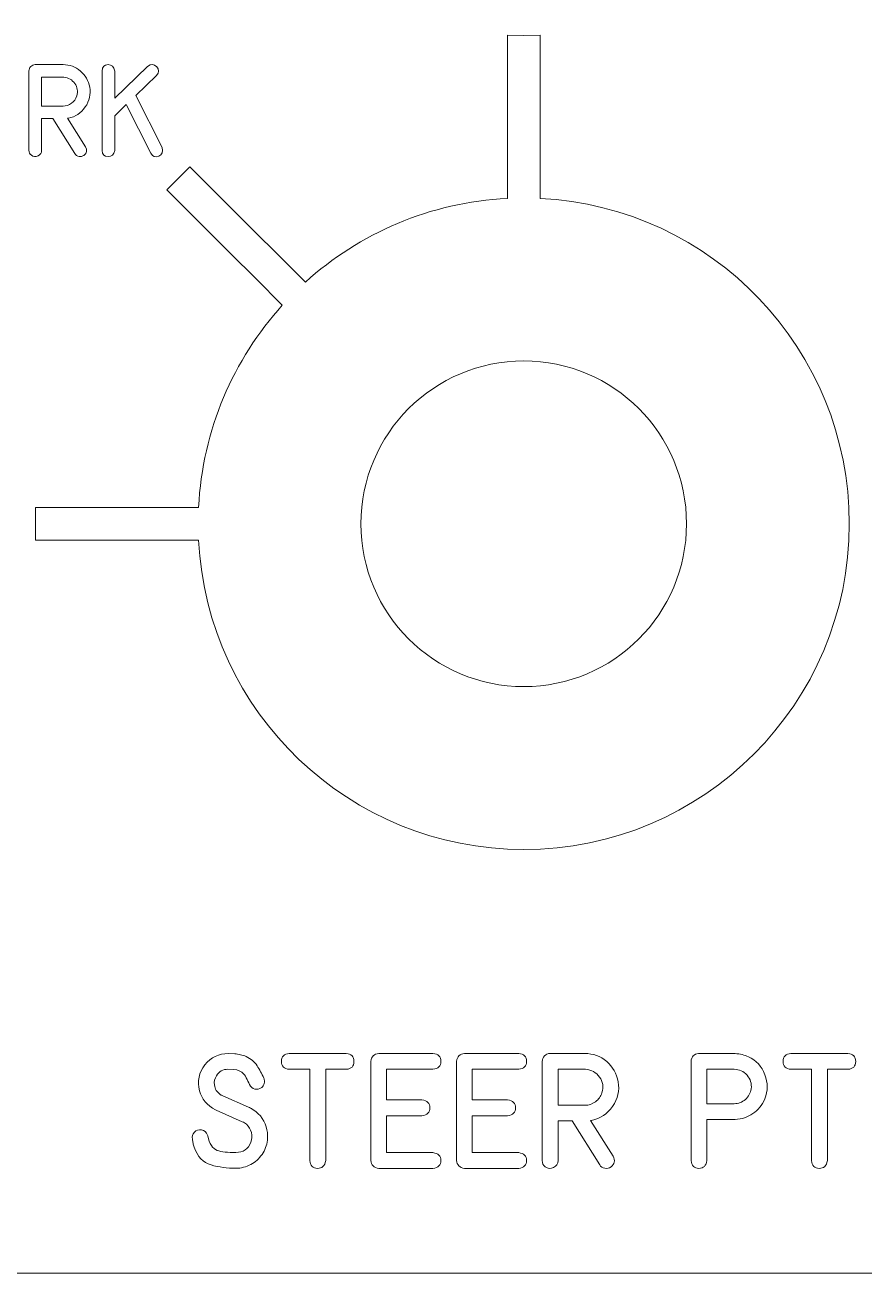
# Model space of a CAD drawing. Header units: millimetres. Extents: x -77 to 69, y -94 to 121.
# Drawn here: x -52.9 to -27.13, y 56.24 to 94.55 of the extents above; entities that cross this region are included whole.
import ezdxf

# ---------------------------------------------------------------- set-up
doc = ezdxf.new("R2010")
doc.units = ezdxf.units.MM
doc.header["$MEASUREMENT"] = 0
doc.layers.add('Cut', color=7, linetype='Continuous')
doc.layers.add('LED', color=7, linetype='Continuous')
doc.layers.add('Engrave', color=7, linetype='Continuous', plot=False)

msp = doc.modelspace()

# ---------------------------------------------------------------- linework, layer by layer
at = {"layer": 'Cut', "lineweight": 9}
msp.add_open_spline([(58.6855, 119.8133), (58.6853, 120.2114), (58.5269, 120.5931), (58.2452, 120.8744), (58.2452, 120.8744), (57.9636, 121.1557), (57.5836, 121.3136), (57.1855, 121.3133), (57.1855, 121.3133), (57.1855, 121.3133), (-64.3395, 121.3133), (-64.3395, 121.3133), (-64.3395, 121.3133), (-64.7375, 121.3131), (-65.1192, 121.1547), (-65.4005, 120.873), (-65.4005, 120.873), (-65.6818, 120.5914), (-65.8397, 120.2114), (-65.8395, 119.8133), (-65.8395, 119.8133), (-65.8395, 119.8133), (-65.8395, 107.8258), (-65.8395, 107.8258), (-65.8395, 107.8258), (-65.8385, 106.2355), (-66.4692, 104.71), (-67.593, 103.5848), (-67.593, 103.5848), (-68.7168, 102.4595), (-70.2492, 101.8268), (-71.8395, 101.8258), (-71.8395, 101.8258), (-71.8395, 101.8258), (-74.302, 101.8258), (-74.302, 101.8258), (-74.302, 101.8258), (-74.7, 101.8256), (-75.0817, 101.6672), (-75.363, 101.3855), (-75.363, 101.3855), (-75.6443, 101.1039), (-75.8022, 100.7239), (-75.802, 100.3258), (-75.802, 100.3258), (-75.802, 100.3258), (-75.802, 77.2258), (-75.802, 77.2258), (-75.802, 77.2258), (-75.8017, 76.8277), (-75.6433, 76.4461), (-75.3617, 76.1648), (-75.3617, 76.1648), (-75.08, 75.8835), (-74.7, 75.7256), (-74.302, 75.7258), (-74.302, 75.7258), (-74.302, 75.7258), (-71.8395, 75.7258), (-71.8395, 75.7258), (-71.8395, 75.7258), (-70.2492, 75.7268), (-68.7236, 75.0961), (-67.5984, 73.9723), (-67.5984, 73.9723), (-66.4732, 72.8485), (-65.8405, 71.3161), (-65.8395, 69.7258), (-65.8395, 69.7258), (-65.8395, 69.7258), (-65.8395, 57.7383), (-65.8395, 57.7383), (-65.8395, 57.7383), (-65.8392, 57.3402), (-65.6808, 56.9586), (-65.3992, 56.6773), (-65.3992, 56.6773), (-65.1175, 56.396), (-64.7375, 56.2381), (-64.3395, 56.2383), (-64.3395, 56.2383), (-64.3395, 56.2383), (57.1855, 56.2383), (57.1855, 56.2383), (57.1855, 56.2383), (57.5836, 56.2386), (57.9653, 56.397), (58.2466, 56.6786), (58.2466, 56.6786), (58.5279, 56.9603), (58.6858, 57.3402), (58.6855, 57.7383), (58.6855, 57.7383), (58.6855, 57.7383), (58.6855, 69.7258), (58.6855, 69.7258), (58.6855, 69.7258), (58.6845, 71.3161), (59.3153, 72.8417), (60.4391, 73.9669), (60.4391, 73.9669), (61.5629, 75.0921), (63.0952, 75.7248), (64.6855, 75.7258), (64.6855, 75.7258), (64.6855, 75.7258), (67.148, 75.7258), (67.148, 75.7258), (67.148, 75.7258), (67.5461, 75.7261), (67.9278, 75.8845), (68.2091, 76.1661), (68.2091, 76.1661), (68.4904, 76.4478), (68.6483, 76.8277), (68.648, 77.2258), (68.648, 77.2258), (68.648, 77.2258), (68.648, 100.3258), (68.648, 100.3258), (68.648, 100.3258), (68.6478, 100.7239), (68.4894, 101.1056), (68.2077, 101.3869), (68.2077, 101.3869), (67.9261, 101.6682), (67.5461, 101.8261), (67.148, 101.8258), (67.148, 101.8258), (67.148, 101.8258), (64.6855, 101.8258), (64.6855, 101.8258), (64.6855, 101.8258), (63.0952, 101.8248), (61.5697, 102.4556), (60.4445, 103.5794), (60.4445, 103.5794), (59.3192, 104.7032), (58.6865, 106.2355), (58.6855, 107.8258), (58.6855, 107.8258), (58.6855, 107.8258), (58.6855, 119.8133), (58.6855, 119.8133)], degree=3, knots=[0, 0, 0, 0, 0.027027, 0.027027, 0.027027, 0.027027, 0.0540541, 0.0540541, 0.0540541, 0.0540541, 0.0810811, 0.0810811, 0.0810811, 0.0810811, 0.1081081, 0.1081081, 0.1081081, 0.1081081, 0.1351351, 0.1351351, 0.1351351, 0.1351351, 0.1621622, 0.1621622, 0.1621622, 0.1621622, 0.1891892, 0.1891892, 0.1891892, 0.1891892, 0.2162162, 0.2162162, 0.2162162, 0.2162162, 0.2432432, 0.2432432, 0.2432432, 0.2432432, 0.2702703, 0.2702703, 0.2702703, 0.2702703, 0.2972973, 0.2972973, 0.2972973, 0.2972973, 0.3243243, 0.3243243, 0.3243243, 0.3243243, 0.3513514, 0.3513514, 0.3513514, 0.3513514, 0.3783784, 0.3783784, 0.3783784, 0.3783784, 0.4054054, 0.4054054, 0.4054054, 0.4054054, 0.4324324, 0.4324324, 0.4324324, 0.4324324, 0.4594595, 0.4594595, 0.4594595, 0.4594595, 0.4864865, 0.4864865, 0.4864865, 0.4864865, 0.5135135, 0.5135135, 0.5135135, 0.5135135, 0.5405405, 0.5405405, 0.5405405, 0.5405405, 0.5675676, 0.5675676, 0.5675676, 0.5675676, 0.5945946, 0.5945946, 0.5945946, 0.5945946, 0.6216216, 0.6216216, 0.6216216, 0.6216216, 0.6486486, 0.6486486, 0.6486486, 0.6486486, 0.6756757, 0.6756757, 0.6756757, 0.6756757, 0.7027027, 0.7027027, 0.7027027, 0.7027027, 0.7297297, 0.7297297, 0.7297297, 0.7297297, 0.7567568, 0.7567568, 0.7567568, 0.7567568, 0.7837838, 0.7837838, 0.7837838, 0.7837838, 0.8108108, 0.8108108, 0.8108108, 0.8108108, 0.8378378, 0.8378378, 0.8378378, 0.8378378, 0.8648649, 0.8648649, 0.8648649, 0.8648649, 0.8918919, 0.8918919, 0.8918919, 0.8918919, 0.9189189, 0.9189189, 0.9189189, 0.9189189, 0.9459459, 0.9459459, 0.9459459, 0.9459459, 1, 1, 1, 1], dxfattribs=at)
at = {"layer": 'Engrave', "color": 240, "lineweight": 9}
for points, knots in [([(-47.8336, 90.2021), (-47.8336, 90.2021), (-45.8772, 88.2457), (-45.8772, 88.2457), (-45.8772, 88.2457), (-45.8772, 88.2457), (-45.1064, 87.4749), (-45.1064, 87.4749), (-45.1064, 87.4749), (-45.1064, 87.4749), (-44.2893, 86.6578), (-44.2893, 86.6578), (-44.2893, 86.6578), (-42.6305, 88.1595), (-40.4654, 89.1123), (-38.0807, 89.2297), (-38.0807, 89.2297), (-38.0807, 89.2297), (-38.0807, 90.3851), (-38.0807, 90.3851), (-38.0807, 90.3851), (-38.0807, 90.3851), (-38.0807, 91.7084), (-38.0807, 91.7084), (-38.0807, 91.7084), (-38.0807, 91.7084), (-38.0807, 94.242), (-38.0807, 94.242), (-38.0807, 94.242), (-38.0807, 94.242), (-37.5807, 94.2351), (-37.5807, 94.2351), (-37.5807, 94.2351), (-37.5807, 94.2351), (-37.0807, 94.242), (-37.0807, 94.242), (-37.0807, 94.242), (-37.0807, 94.242), (-37.0807, 91.7084), (-37.0807, 91.7084), (-37.0807, 91.7084), (-37.0807, 91.7084), (-37.0807, 90.3851), (-37.0807, 90.3851), (-37.0807, 90.3851), (-37.0807, 90.3851), (-37.0807, 89.2297), (-37.0807, 89.2297), (-37.0807, 89.2297), (-31.79, 88.9693), (-27.5806, 84.5973), (-27.5806, 79.242), (-27.5806, 79.242), (-27.5806, 73.7191), (-32.0577, 69.242), (-37.5806, 69.242), (-37.5806, 69.242), (-42.9358, 69.242), (-47.3078, 73.4514), (-47.5683, 78.742), (-47.5683, 78.742), (-47.5683, 78.742), (-48.7237, 78.742), (-48.7237, 78.742), (-48.7237, 78.742), (-48.7237, 78.742), (-50.6572, 78.742), (-50.6572, 78.742), (-50.6572, 78.742), (-50.6572, 78.742), (-52.5806, 78.742), (-52.5806, 78.742), (-52.5806, 78.742), (-52.5806, 78.742), (-52.5806, 79.742), (-52.5806, 79.742), (-52.5806, 79.742), (-52.5806, 79.742), (-50.6572, 79.742), (-50.6572, 79.742), (-50.6572, 79.742), (-50.6572, 79.742), (-48.7237, 79.742), (-48.7237, 79.742), (-48.7237, 79.742), (-48.7237, 79.742), (-47.5683, 79.742), (-47.5683, 79.742), (-47.5683, 79.742), (-47.4509, 82.1268), (-46.4981, 84.2918), (-44.9964, 85.9507), (-44.9964, 85.9507), (-44.9964, 85.9507), (-45.8135, 86.7678), (-45.8135, 86.7678), (-45.8135, 86.7678), (-45.8135, 86.7678), (-46.5843, 87.5386), (-46.5843, 87.5386), (-46.5843, 87.5386), (-46.5843, 87.5386), (-48.5407, 89.495), (-48.5407, 89.495), (-48.5407, 89.495), (-48.5407, 89.495), (-47.8336, 90.2021), (-47.8336, 90.2021)], [0, 0, 0, 0, 0.0357143, 0.0357143, 0.0357143, 0.0357143, 0.0714286, 0.0714286, 0.0714286, 0.0714286, 0.1071429, 0.1071429, 0.1071429, 0.1071429, 0.1428571, 0.1428571, 0.1428571, 0.1428571, 0.1785714, 0.1785714, 0.1785714, 0.1785714, 0.2142857, 0.2142857, 0.2142857, 0.2142857, 0.25, 0.25, 0.25, 0.25, 0.2857143, 0.2857143, 0.2857143, 0.2857143, 0.3214286, 0.3214286, 0.3214286, 0.3214286, 0.3571429, 0.3571429, 0.3571429, 0.3571429, 0.3928571, 0.3928571, 0.3928571, 0.3928571, 0.4285714, 0.4285714, 0.4285714, 0.4285714, 0.4642857, 0.4642857, 0.4642857, 0.4642857, 0.5, 0.5, 0.5, 0.5, 0.5357143, 0.5357143, 0.5357143, 0.5357143, 0.5714286, 0.5714286, 0.5714286, 0.5714286, 0.6071429, 0.6071429, 0.6071429, 0.6071429, 0.6428571, 0.6428571, 0.6428571, 0.6428571, 0.6785714, 0.6785714, 0.6785714, 0.6785714, 0.7142857, 0.7142857, 0.7142857, 0.7142857, 0.75, 0.75, 0.75, 0.75, 0.7857143, 0.7857143, 0.7857143, 0.7857143, 0.8214286, 0.8214286, 0.8214286, 0.8214286, 0.8571429, 0.8571429, 0.8571429, 0.8571429, 0.8928571, 0.8928571, 0.8928571, 0.8928571, 0.9285714, 0.9285714, 0.9285714, 0.9285714, 1, 1, 1, 1]), ([(-51.0398, 90.8135), (-50.981, 90.7095), (-50.9975, 90.6225), (-51.0892, 90.5515), (-51.0892, 90.5515), (-51.1334, 90.5204), (-51.1842, 90.5096), (-51.2416, 90.5199), (-51.2416, 90.5199), (-51.299, 90.5298), (-51.3409, 90.5585), (-51.3677, 90.6051), (-51.3677, 90.6051), (-51.3677, 90.6051), (-52.0469, 91.6789), (-52.0469, 91.6789), (-52.0469, 91.6789), (-52.0469, 91.6789), (-52.3917, 91.6789), (-52.3917, 91.6789), (-52.3917, 91.6789), (-52.3917, 91.6789), (-52.3917, 90.7086), (-52.3917, 90.7086), (-52.3917, 90.7086), (-52.3917, 90.6286), (-52.4279, 90.5712), (-52.5003, 90.5355), (-52.5003, 90.5355), (-52.5732, 90.5002), (-52.641, 90.5068), (-52.7045, 90.5557), (-52.7045, 90.5557), (-52.7548, 90.5933), (-52.7802, 90.6441), (-52.7802, 90.7086), (-52.7802, 90.7086), (-52.7802, 90.7086), (-52.7802, 93.1436), (-52.7802, 93.1436), (-52.7802, 93.1436), (-52.7802, 93.1968), (-52.7614, 93.2424), (-52.7242, 93.2801), (-52.7242, 93.2801), (-52.6871, 93.3177), (-52.6414, 93.3365), (-52.5873, 93.3365), (-52.5873, 93.3365), (-52.5873, 93.3365), (-51.7318, 93.3365), (-51.7318, 93.3365), (-51.7318, 93.3365), (-51.5257, 93.3365), (-51.347, 93.2711), (-51.1955, 93.1404), (-51.1955, 93.1404), (-51.0441, 93.0091), (-50.9495, 92.8431), (-50.9128, 92.6418), (-50.9128, 92.6418), (-50.8743, 92.4259), (-50.9199, 92.2241), (-51.0502, 92.0364), (-51.0502, 92.0364), (-51.18, 91.8483), (-51.3526, 91.7344), (-51.5676, 91.694), (-51.5676, 91.694), (-51.5676, 91.694), (-51.5939, 91.6897), (-51.5939, 91.6897), (-51.5939, 91.6897), (-51.5939, 91.6897), (-51.0398, 90.8135), (-51.0398, 90.8135)], [0, 0, 0, 0, 0.05, 0.05, 0.05, 0.05, 0.1, 0.1, 0.1, 0.1, 0.15, 0.15, 0.15, 0.15, 0.2, 0.2, 0.2, 0.2, 0.25, 0.25, 0.25, 0.25, 0.3, 0.3, 0.3, 0.3, 0.35, 0.35, 0.35, 0.35, 0.4, 0.4, 0.4, 0.4, 0.45, 0.45, 0.45, 0.45, 0.5, 0.5, 0.5, 0.5, 0.55, 0.55, 0.55, 0.55, 0.6, 0.6, 0.6, 0.6, 0.65, 0.65, 0.65, 0.65, 0.7, 0.7, 0.7, 0.7, 0.75, 0.75, 0.75, 0.75, 0.8, 0.8, 0.8, 0.8, 0.85, 0.85, 0.85, 0.85, 0.9, 0.9, 0.9, 0.9, 1, 1, 1, 1]), ([(-49.1339, 93.2843), (-49.0295, 93.3605), (-48.9364, 93.3558), (-48.8559, 93.2711), (-48.8559, 93.2711), (-48.775, 93.186), (-48.7774, 93.0966), (-48.8625, 93.003), (-48.8625, 93.003), (-48.8625, 93.003), (-49.5008, 92.3897), (-49.5008, 92.3897), (-49.5008, 92.3897), (-49.5008, 92.3897), (-48.6918, 90.7942), (-48.6918, 90.7942), (-48.6918, 90.7942), (-48.6532, 90.6643), (-48.6852, 90.5754), (-48.7882, 90.5265), (-48.7882, 90.5265), (-48.8912, 90.4781), (-48.9749, 90.5087), (-49.0389, 90.6192), (-49.0389, 90.6192), (-49.0389, 90.6192), (-49.7943, 92.1088), (-49.7943, 92.1088), (-49.7943, 92.1088), (-49.7943, 92.1088), (-50.1457, 91.7697), (-50.1457, 91.7697), (-50.1457, 91.7697), (-50.1457, 91.7697), (-50.1457, 90.7043), (-50.1457, 90.7043), (-50.1457, 90.7043), (-50.1659, 90.575), (-50.2332, 90.511), (-50.3479, 90.5124), (-50.3479, 90.5124), (-50.4632, 90.5138), (-50.5248, 90.5778), (-50.5342, 90.7043), (-50.5342, 90.7043), (-50.5342, 90.7043), (-50.5342, 93.1408), (-50.5342, 93.1408), (-50.5342, 93.1408), (-50.5248, 93.2683), (-50.4632, 93.3337), (-50.3479, 93.336), (-50.3479, 93.336), (-50.2332, 93.3379), (-50.1659, 93.273), (-50.1457, 93.1408), (-50.1457, 93.1408), (-50.1457, 93.1408), (-50.1457, 92.3097), (-50.1457, 92.3097), (-50.1457, 92.3097), (-50.1457, 92.3097), (-49.1339, 93.2843), (-49.1339, 93.2843)], [0, 0, 0, 0, 0.0588235, 0.0588235, 0.0588235, 0.0588235, 0.1176471, 0.1176471, 0.1176471, 0.1176471, 0.1764706, 0.1764706, 0.1764706, 0.1764706, 0.2352941, 0.2352941, 0.2352941, 0.2352941, 0.2941176, 0.2941176, 0.2941176, 0.2941176, 0.3529412, 0.3529412, 0.3529412, 0.3529412, 0.4117647, 0.4117647, 0.4117647, 0.4117647, 0.4705882, 0.4705882, 0.4705882, 0.4705882, 0.5294118, 0.5294118, 0.5294118, 0.5294118, 0.5882353, 0.5882353, 0.5882353, 0.5882353, 0.6470588, 0.6470588, 0.6470588, 0.6470588, 0.7058824, 0.7058824, 0.7058824, 0.7058824, 0.7647059, 0.7647059, 0.7647059, 0.7647059, 0.8235294, 0.8235294, 0.8235294, 0.8235294, 0.8823529, 0.8823529, 0.8823529, 0.8823529, 1, 1, 1, 1]), ([(-51.7318, 92.066), (-51.6377, 92.066), (-51.5511, 92.0943), (-51.4716, 92.1516), (-51.4716, 92.1516), (-51.3921, 92.2086), (-51.339, 92.2829), (-51.3112, 92.3746), (-51.3112, 92.3746), (-51.268, 92.5162), (-51.2877, 92.6441), (-51.3705, 92.7584), (-51.3705, 92.7584), (-51.4533, 92.8727), (-51.5671, 92.9357), (-51.712, 92.948), (-51.712, 92.948), (-51.712, 92.948), (-52.3917, 92.948), (-52.3917, 92.948), (-52.3917, 92.948), (-52.3917, 92.948), (-52.3917, 92.066), (-52.3917, 92.066), (-52.3917, 92.066), (-52.3917, 92.066), (-51.7318, 92.066), (-51.7318, 92.066)], [0, 0, 0, 0, 0.125, 0.125, 0.125, 0.125, 0.25, 0.25, 0.25, 0.25, 0.375, 0.375, 0.375, 0.375, 0.5, 0.5, 0.5, 0.5, 0.625, 0.625, 0.625, 0.625, 0.75, 0.75, 0.75, 0.75, 1, 1, 1, 1]), ([(-46.0326, 61.3275), (-46.0326, 61.3275), (-46.005, 61.3158), (-46.005, 61.3158), (-46.005, 61.3158), (-46.005, 61.3158), (-45.9738, 61.3005), (-45.9738, 61.3005), (-45.9738, 61.3005), (-45.9738, 61.3005), (-45.9462, 61.2846), (-45.9462, 61.2846), (-45.9462, 61.2846), (-45.9385, 61.2787), (-45.9291, 61.2734), (-45.9197, 61.2681), (-45.9197, 61.2681), (-45.9097, 61.2634), (-45.9003, 61.2576), (-45.8909, 61.2523), (-45.8909, 61.2523), (-45.664, 61.1029), (-45.5229, 60.896), (-45.4694, 60.632), (-45.4694, 60.632), (-45.4488, 60.5285), (-45.4441, 60.4221), (-45.4552, 60.3133), (-45.4552, 60.3133), (-45.4741, 60.1569), (-45.5287, 60.0129), (-45.6199, 59.88), (-45.6199, 59.88), (-45.711, 59.7471), (-45.8257, 59.6448), (-45.9632, 59.5725), (-45.9632, 59.5725), (-46.1114, 59.4943), (-46.2649, 59.4555), (-46.4236, 59.4555), (-46.4236, 59.4555), (-46.6899, 59.4555), (-46.9439, 59.4896), (-47.1868, 59.5578), (-47.1868, 59.5578), (-47.429, 59.626), (-47.6018, 59.8088), (-47.7047, 60.1064), (-47.7047, 60.1064), (-47.7189, 60.1446), (-47.7288, 60.1834), (-47.7359, 60.2234), (-47.7359, 60.2234), (-47.743, 60.2639), (-47.7512, 60.3039), (-47.76, 60.3445), (-47.76, 60.3445), (-47.7771, 60.4268), (-47.7571, 60.4997), (-47.6989, 60.5632), (-47.6989, 60.5632), (-47.6412, 60.6261), (-47.5689, 60.6502), (-47.4831, 60.6355), (-47.4831, 60.6355), (-47.392, 60.6167), (-47.329, 60.5608), (-47.2932, 60.4668), (-47.2932, 60.4668), (-47.2932, 60.4668), (-47.2879, 60.4509), (-47.2879, 60.4509), (-47.2879, 60.4509), (-47.2332, 60.2016), (-47.1368, 60.0528), (-46.9998, 60.0046), (-46.9998, 60.0046), (-46.8622, 59.9564), (-46.6717, 59.9347), (-46.4271, 59.9394), (-46.4271, 59.9394), (-46.2019, 59.9394), (-46.0473, 60.0452), (-45.9632, 60.2563), (-45.9632, 60.2563), (-45.9268, 60.3504), (-45.9209, 60.4485), (-45.9462, 60.5503), (-45.9462, 60.5503), (-45.9715, 60.6514), (-46.0214, 60.7366), (-46.0961, 60.8042), (-46.0961, 60.8042), (-46.1296, 60.8331), (-46.1731, 60.8595), (-46.2272, 60.8848), (-46.2272, 60.8848), (-46.2272, 60.8848), (-47.0245, 61.2346), (-47.0245, 61.2346), (-47.0245, 61.2346), (-47.0245, 61.2346), (-47.0504, 61.2487), (-47.0504, 61.2487), (-47.0504, 61.2487), (-47.3114, 61.3863), (-47.4731, 61.5821), (-47.536, 61.8361), (-47.536, 61.8361), (-47.613, 62.1301), (-47.5595, 62.3935), (-47.3749, 62.6275), (-47.3749, 62.6275), (-47.1909, 62.8609), (-46.9486, 62.9779), (-46.6494, 62.9779), (-46.6494, 62.9779), (-46.6494, 62.9779), (-46.4595, 62.9726), (-46.4595, 62.9726), (-46.4595, 62.9726), (-46.3977, 62.9614), (-46.3378, 62.9503), (-46.2807, 62.9391), (-46.2807, 62.9391), (-46.2231, 62.9285), (-46.1649, 62.9097), (-46.1067, 62.8832), (-46.1067, 62.8832), (-45.9621, 62.8156), (-45.8509, 62.7221), (-45.7739, 62.604), (-45.7739, 62.604), (-45.6969, 62.4858), (-45.6275, 62.3576), (-45.5658, 62.22), (-45.5658, 62.22), (-45.5599, 62.2071), (-45.5546, 62.1924), (-45.5499, 62.1753), (-45.5499, 62.1753), (-45.5376, 62.1189), (-45.5434, 62.0678), (-45.5675, 62.0219), (-45.5675, 62.0219), (-45.5811, 61.9931), (-45.5958, 61.9713), (-45.6105, 61.9566), (-45.6105, 61.9566), (-45.6252, 61.9413), (-45.6375, 61.9313), (-45.6463, 61.9255), (-45.6463, 61.9255), (-45.7063, 61.8831), (-45.7716, 61.8702), (-45.8427, 61.8878), (-45.8427, 61.8878), (-45.9144, 61.9037), (-45.9685, 61.9496), (-46.0067, 62.0254), (-46.0067, 62.0254), (-46.0367, 62.0919), (-46.0685, 62.1601), (-46.102, 62.2294), (-46.102, 62.2294), (-46.1361, 62.2988), (-46.1837, 62.3564), (-46.2443, 62.4029), (-46.2443, 62.4029), (-46.2696, 62.4211), (-46.2942, 62.4346), (-46.3178, 62.4429), (-46.3178, 62.4429), (-46.3413, 62.4517), (-46.3672, 62.4611), (-46.396, 62.4717), (-46.396, 62.4717), (-46.396, 62.4717), (-46.5077, 62.4905), (-46.5077, 62.4905), (-46.5077, 62.4905), (-46.5077, 62.4905), (-46.6664, 62.4958), (-46.6664, 62.4958), (-46.6664, 62.4958), (-46.8205, 62.4934), (-46.9381, 62.427), (-47.0192, 62.2959), (-47.0192, 62.2959), (-47.0745, 62.2118), (-47.095, 62.1183), (-47.0815, 62.0148), (-47.0815, 62.0148), (-47.0656, 61.8878), (-47.0057, 61.7891), (-46.9022, 61.7185), (-46.9022, 61.7185), (-46.8975, 61.7156), (-46.8928, 61.7115), (-46.8869, 61.7073), (-46.8869, 61.7073), (-46.881, 61.7038), (-46.8746, 61.6997), (-46.8681, 61.6962), (-46.8681, 61.6962), (-46.8681, 61.6962), (-46.8487, 61.6879), (-46.8487, 61.6879), (-46.8487, 61.6879), (-46.8487, 61.6879), (-46.8281, 61.6791), (-46.8281, 61.6791), (-46.8281, 61.6791), (-46.8281, 61.6791), (-46.0326, 61.3275), (-46.0326, 61.3275)], [0, 0, 0, 0, 0.0181818, 0.0181818, 0.0181818, 0.0181818, 0.0363636, 0.0363636, 0.0363636, 0.0363636, 0.0545455, 0.0545455, 0.0545455, 0.0545455, 0.0727273, 0.0727273, 0.0727273, 0.0727273, 0.0909091, 0.0909091, 0.0909091, 0.0909091, 0.1090909, 0.1090909, 0.1090909, 0.1090909, 0.1272727, 0.1272727, 0.1272727, 0.1272727, 0.1454545, 0.1454545, 0.1454545, 0.1454545, 0.1636364, 0.1636364, 0.1636364, 0.1636364, 0.1818182, 0.1818182, 0.1818182, 0.1818182, 0.2, 0.2, 0.2, 0.2, 0.2181818, 0.2181818, 0.2181818, 0.2181818, 0.2363636, 0.2363636, 0.2363636, 0.2363636, 0.2545455, 0.2545455, 0.2545455, 0.2545455, 0.2727273, 0.2727273, 0.2727273, 0.2727273, 0.2909091, 0.2909091, 0.2909091, 0.2909091, 0.3090909, 0.3090909, 0.3090909, 0.3090909, 0.3272727, 0.3272727, 0.3272727, 0.3272727, 0.3454545, 0.3454545, 0.3454545, 0.3454545, 0.3636364, 0.3636364, 0.3636364, 0.3636364, 0.3818182, 0.3818182, 0.3818182, 0.3818182, 0.4, 0.4, 0.4, 0.4, 0.4181818, 0.4181818, 0.4181818, 0.4181818, 0.4363636, 0.4363636, 0.4363636, 0.4363636, 0.4545455, 0.4545455, 0.4545455, 0.4545455, 0.4727273, 0.4727273, 0.4727273, 0.4727273, 0.4909091, 0.4909091, 0.4909091, 0.4909091, 0.5090909, 0.5090909, 0.5090909, 0.5090909, 0.5272727, 0.5272727, 0.5272727, 0.5272727, 0.5454545, 0.5454545, 0.5454545, 0.5454545, 0.5636364, 0.5636364, 0.5636364, 0.5636364, 0.5818182, 0.5818182, 0.5818182, 0.5818182, 0.6, 0.6, 0.6, 0.6, 0.6181818, 0.6181818, 0.6181818, 0.6181818, 0.6363636, 0.6363636, 0.6363636, 0.6363636, 0.6545455, 0.6545455, 0.6545455, 0.6545455, 0.6727273, 0.6727273, 0.6727273, 0.6727273, 0.6909091, 0.6909091, 0.6909091, 0.6909091, 0.7090909, 0.7090909, 0.7090909, 0.7090909, 0.7272727, 0.7272727, 0.7272727, 0.7272727, 0.7454545, 0.7454545, 0.7454545, 0.7454545, 0.7636364, 0.7636364, 0.7636364, 0.7636364, 0.7818182, 0.7818182, 0.7818182, 0.7818182, 0.8, 0.8, 0.8, 0.8, 0.8181818, 0.8181818, 0.8181818, 0.8181818, 0.8363636, 0.8363636, 0.8363636, 0.8363636, 0.8545455, 0.8545455, 0.8545455, 0.8545455, 0.8727273, 0.8727273, 0.8727273, 0.8727273, 0.8909091, 0.8909091, 0.8909091, 0.8909091, 0.9090909, 0.9090909, 0.9090909, 0.9090909, 0.9272727, 0.9272727, 0.9272727, 0.9272727, 0.9454545, 0.9454545, 0.9454545, 0.9454545, 0.9636364, 0.9636364, 0.9636364, 0.9636364, 1, 1, 1, 1]), ([(-44.15, 59.6913), (-44.15, 59.6913), (-44.15, 62.4923), (-44.15, 62.4923), (-44.15, 62.4923), (-44.15, 62.4923), (-44.782, 62.4923), (-44.782, 62.4923), (-44.782, 62.4923), (-44.9426, 62.5046), (-45.0231, 62.5857), (-45.0225, 62.7339), (-45.0225, 62.7339), (-45.0219, 62.8827), (-44.9414, 62.9644), (-44.782, 62.9779), (-44.782, 62.9779), (-44.782, 62.9779), (-43.0335, 62.9779), (-43.0335, 62.9779), (-43.0335, 62.9779), (-42.8753, 62.9656), (-42.7954, 62.8838), (-42.7948, 62.7339), (-42.7948, 62.7339), (-42.7942, 62.5846), (-42.8741, 62.5034), (-43.0335, 62.4923), (-43.0335, 62.4923), (-43.0335, 62.4923), (-43.6638, 62.4923), (-43.6638, 62.4923), (-43.6638, 62.4923), (-43.6638, 62.4923), (-43.6638, 59.6913), (-43.6638, 59.6913), (-43.6638, 59.6913), (-43.6902, 59.5284), (-43.7749, 59.4478), (-43.9183, 59.4502), (-43.9183, 59.4502), (-44.0612, 59.4526), (-44.1382, 59.5331), (-44.15, 59.6913)], [0, 0, 0, 0, 0.0833333, 0.0833333, 0.0833333, 0.0833333, 0.1666667, 0.1666667, 0.1666667, 0.1666667, 0.25, 0.25, 0.25, 0.25, 0.3333333, 0.3333333, 0.3333333, 0.3333333, 0.4166667, 0.4166667, 0.4166667, 0.4166667, 0.5, 0.5, 0.5, 0.5, 0.5833333, 0.5833333, 0.5833333, 0.5833333, 0.6666667, 0.6666667, 0.6666667, 0.6666667, 0.75, 0.75, 0.75, 0.75, 0.8333333, 0.8333333, 0.8333333, 0.8333333, 1, 1, 1, 1]), ([(-40.3689, 62.4975), (-40.3689, 62.4975), (-41.797, 62.4975), (-41.797, 62.4975), (-41.797, 62.4975), (-41.797, 62.4975), (-41.797, 61.5551), (-41.797, 61.5551), (-41.797, 61.5551), (-41.797, 61.5551), (-40.7081, 61.5551), (-40.7081, 61.5551), (-40.7081, 61.5551), (-40.5453, 61.531), (-40.4641, 61.4492), (-40.4647, 61.3099), (-40.4647, 61.3099), (-40.4653, 61.17), (-40.5464, 61.0888), (-40.7081, 61.0659), (-40.7081, 61.0659), (-40.7081, 61.0659), (-41.797, 61.0659), (-41.797, 61.0659), (-41.797, 61.0659), (-41.797, 61.0659), (-41.797, 59.9341), (-41.797, 59.9341), (-41.797, 59.9341), (-41.797, 59.9341), (-40.3689, 59.9341), (-40.3689, 59.9341), (-40.3689, 59.9341), (-40.2072, 59.91), (-40.1261, 59.8294), (-40.1261, 59.6913), (-40.1261, 59.6913), (-40.1261, 59.5537), (-40.2072, 59.4731), (-40.3689, 59.4502), (-40.3689, 59.4502), (-40.3689, 59.4502), (-42.0363, 59.4502), (-42.0363, 59.4502), (-42.0363, 59.4502), (-42.1798, 59.4684), (-42.2615, 59.5502), (-42.2809, 59.6948), (-42.2809, 59.6948), (-42.2809, 59.6948), (-42.2809, 62.7368), (-42.2809, 62.7368), (-42.2809, 62.7368), (-42.2591, 62.8885), (-42.1774, 62.9685), (-42.0363, 62.9779), (-42.0363, 62.9779), (-42.0363, 62.9779), (-40.3689, 62.9779), (-40.3689, 62.9779), (-40.3689, 62.9779), (-40.2072, 62.9656), (-40.1261, 62.8844), (-40.1267, 62.7357), (-40.1267, 62.7357), (-40.1272, 62.5869), (-40.2084, 62.5075), (-40.3689, 62.4975)], [0, 0, 0, 0, 0.0555556, 0.0555556, 0.0555556, 0.0555556, 0.1111111, 0.1111111, 0.1111111, 0.1111111, 0.1666667, 0.1666667, 0.1666667, 0.1666667, 0.2222222, 0.2222222, 0.2222222, 0.2222222, 0.2777778, 0.2777778, 0.2777778, 0.2777778, 0.3333333, 0.3333333, 0.3333333, 0.3333333, 0.3888889, 0.3888889, 0.3888889, 0.3888889, 0.4444444, 0.4444444, 0.4444444, 0.4444444, 0.5, 0.5, 0.5, 0.5, 0.5555556, 0.5555556, 0.5555556, 0.5555556, 0.6111111, 0.6111111, 0.6111111, 0.6111111, 0.6666667, 0.6666667, 0.6666667, 0.6666667, 0.7222222, 0.7222222, 0.7222222, 0.7222222, 0.7777778, 0.7777778, 0.7777778, 0.7777778, 0.8333333, 0.8333333, 0.8333333, 0.8333333, 0.8888889, 0.8888889, 0.8888889, 0.8888889, 1, 1, 1, 1]), ([(-37.7355, 62.4975), (-37.7355, 62.4975), (-39.1636, 62.4975), (-39.1636, 62.4975), (-39.1636, 62.4975), (-39.1636, 62.4975), (-39.1636, 61.5551), (-39.1636, 61.5551), (-39.1636, 61.5551), (-39.1636, 61.5551), (-38.0747, 61.5551), (-38.0747, 61.5551), (-38.0747, 61.5551), (-37.9119, 61.531), (-37.8307, 61.4492), (-37.8313, 61.3099), (-37.8313, 61.3099), (-37.8319, 61.17), (-37.913, 61.0888), (-38.0747, 61.0659), (-38.0747, 61.0659), (-38.0747, 61.0659), (-39.1636, 61.0659), (-39.1636, 61.0659), (-39.1636, 61.0659), (-39.1636, 61.0659), (-39.1636, 59.9341), (-39.1636, 59.9341), (-39.1636, 59.9341), (-39.1636, 59.9341), (-37.7355, 59.9341), (-37.7355, 59.9341), (-37.7355, 59.9341), (-37.5738, 59.91), (-37.4927, 59.8294), (-37.4927, 59.6913), (-37.4927, 59.6913), (-37.4927, 59.5537), (-37.5738, 59.4731), (-37.7355, 59.4502), (-37.7355, 59.4502), (-37.7355, 59.4502), (-39.4029, 59.4502), (-39.4029, 59.4502), (-39.4029, 59.4502), (-39.5464, 59.4684), (-39.6281, 59.5502), (-39.6475, 59.6948), (-39.6475, 59.6948), (-39.6475, 59.6948), (-39.6475, 62.7368), (-39.6475, 62.7368), (-39.6475, 62.7368), (-39.6257, 62.8885), (-39.544, 62.9685), (-39.4029, 62.9779), (-39.4029, 62.9779), (-39.4029, 62.9779), (-37.7355, 62.9779), (-37.7355, 62.9779), (-37.7355, 62.9779), (-37.5738, 62.9656), (-37.4927, 62.8844), (-37.4933, 62.7357), (-37.4933, 62.7357), (-37.4938, 62.5869), (-37.575, 62.5075), (-37.7355, 62.4975)], [0, 0, 0, 0, 0.0555556, 0.0555556, 0.0555556, 0.0555556, 0.1111111, 0.1111111, 0.1111111, 0.1111111, 0.1666667, 0.1666667, 0.1666667, 0.1666667, 0.2222222, 0.2222222, 0.2222222, 0.2222222, 0.2777778, 0.2777778, 0.2777778, 0.2777778, 0.3333333, 0.3333333, 0.3333333, 0.3333333, 0.3888889, 0.3888889, 0.3888889, 0.3888889, 0.4444444, 0.4444444, 0.4444444, 0.4444444, 0.5, 0.5, 0.5, 0.5, 0.5555556, 0.5555556, 0.5555556, 0.5555556, 0.6111111, 0.6111111, 0.6111111, 0.6111111, 0.6666667, 0.6666667, 0.6666667, 0.6666667, 0.7222222, 0.7222222, 0.7222222, 0.7222222, 0.7777778, 0.7777778, 0.7777778, 0.7777778, 0.8333333, 0.8333333, 0.8333333, 0.8333333, 0.8888889, 0.8888889, 0.8888889, 0.8888889, 1, 1, 1, 1]), ([(-34.8387, 59.8241), (-34.7652, 59.6942), (-34.7858, 59.5854), (-34.9004, 59.4966), (-34.9004, 59.4966), (-34.9557, 59.4578), (-35.0192, 59.4443), (-35.0909, 59.4573), (-35.0909, 59.4573), (-35.1626, 59.4696), (-35.215, 59.5055), (-35.2485, 59.5637), (-35.2485, 59.5637), (-35.2485, 59.5637), (-36.0975, 60.906), (-36.0975, 60.906), (-36.0975, 60.906), (-36.0975, 60.906), (-36.5285, 60.906), (-36.5285, 60.906), (-36.5285, 60.906), (-36.5285, 60.906), (-36.5285, 59.693), (-36.5285, 59.693), (-36.5285, 59.693), (-36.5285, 59.5931), (-36.5737, 59.5213), (-36.6643, 59.4767), (-36.6643, 59.4767), (-36.7554, 59.4326), (-36.8401, 59.4408), (-36.9194, 59.5019), (-36.9194, 59.5019), (-36.9824, 59.549), (-37.0141, 59.6125), (-37.0141, 59.693), (-37.0141, 59.693), (-37.0141, 59.693), (-37.0141, 62.7368), (-37.0141, 62.7368), (-37.0141, 62.7368), (-37.0141, 62.8033), (-36.9906, 62.8603), (-36.9441, 62.9073), (-36.9441, 62.9073), (-36.8977, 62.9544), (-36.8407, 62.9779), (-36.773, 62.9779), (-36.773, 62.9779), (-36.773, 62.9779), (-35.7036, 62.9779), (-35.7036, 62.9779), (-35.7036, 62.9779), (-35.446, 62.9779), (-35.2226, 62.8962), (-35.0333, 62.7327), (-35.0333, 62.7327), (-34.844, 62.5687), (-34.7258, 62.3611), (-34.6799, 62.1095), (-34.6799, 62.1095), (-34.6317, 61.8396), (-34.6888, 61.5874), (-34.8516, 61.3528), (-34.8516, 61.3528), (-35.0139, 61.1176), (-35.2297, 60.9753), (-35.4984, 60.9248), (-35.4984, 60.9248), (-35.4984, 60.9248), (-35.5313, 60.9195), (-35.5313, 60.9195), (-35.5313, 60.9195), (-35.5313, 60.9195), (-34.8387, 59.8241), (-34.8387, 59.8241)], [0, 0, 0, 0, 0.05, 0.05, 0.05, 0.05, 0.1, 0.1, 0.1, 0.1, 0.15, 0.15, 0.15, 0.15, 0.2, 0.2, 0.2, 0.2, 0.25, 0.25, 0.25, 0.25, 0.3, 0.3, 0.3, 0.3, 0.35, 0.35, 0.35, 0.35, 0.4, 0.4, 0.4, 0.4, 0.45, 0.45, 0.45, 0.45, 0.5, 0.5, 0.5, 0.5, 0.55, 0.55, 0.55, 0.55, 0.6, 0.6, 0.6, 0.6, 0.65, 0.65, 0.65, 0.65, 0.7, 0.7, 0.7, 0.7, 0.75, 0.75, 0.75, 0.75, 0.8, 0.8, 0.8, 0.8, 0.85, 0.85, 0.85, 0.85, 0.9, 0.9, 0.9, 0.9, 1, 1, 1, 1]), ([(-31.1181, 62.9779), (-31.1181, 62.9779), (-31.0852, 62.9779), (-31.0852, 62.9779), (-31.0852, 62.9779), (-30.9382, 62.9673), (-30.803, 62.9344), (-30.679, 62.8779), (-30.679, 62.8779), (-30.4414, 62.7668), (-30.2733, 62.5834), (-30.1745, 62.3282), (-30.1745, 62.3282), (-30.0757, 62.0736), (-30.0769, 61.8249), (-30.1774, 61.5827), (-30.1774, 61.5827), (-30.2592, 61.391), (-30.3797, 61.2405), (-30.5396, 61.1323), (-30.5396, 61.1323), (-30.6989, 61.0236), (-30.8812, 60.963), (-31.0852, 60.9506), (-31.0852, 60.9506), (-31.0852, 60.9506), (-31.1181, 60.9489), (-31.1181, 60.9489), (-31.1181, 60.9489), (-31.1181, 60.9489), (-31.9554, 60.9489), (-31.9554, 60.9489), (-31.9554, 60.9489), (-31.9554, 60.9489), (-31.9554, 59.693), (-31.9554, 59.693), (-31.9554, 59.693), (-31.976, 59.5313), (-32.0577, 59.4502), (-32.2, 59.4502), (-32.2, 59.4502), (-32.3423, 59.4502), (-32.4234, 59.5313), (-32.4428, 59.693), (-32.4428, 59.693), (-32.4428, 59.693), (-32.4428, 62.7368), (-32.4428, 62.7368), (-32.4428, 62.7368), (-32.4257, 62.8791), (-32.3499, 62.9597), (-32.2153, 62.9779), (-32.2153, 62.9779), (-32.2153, 62.9779), (-32.2, 62.9779), (-32.2, 62.9779), (-32.2, 62.9779), (-32.2, 62.9779), (-31.1181, 62.9779), (-31.1181, 62.9779)], [0, 0, 0, 0, 0.0625, 0.0625, 0.0625, 0.0625, 0.125, 0.125, 0.125, 0.125, 0.1875, 0.1875, 0.1875, 0.1875, 0.25, 0.25, 0.25, 0.25, 0.3125, 0.3125, 0.3125, 0.3125, 0.375, 0.375, 0.375, 0.375, 0.4375, 0.4375, 0.4375, 0.4375, 0.5, 0.5, 0.5, 0.5, 0.5625, 0.5625, 0.5625, 0.5625, 0.625, 0.625, 0.625, 0.625, 0.6875, 0.6875, 0.6875, 0.6875, 0.75, 0.75, 0.75, 0.75, 0.8125, 0.8125, 0.8125, 0.8125, 0.875, 0.875, 0.875, 0.875, 1, 1, 1, 1]), ([(-28.7399, 59.6913), (-28.7399, 59.6913), (-28.7399, 62.4923), (-28.7399, 62.4923), (-28.7399, 62.4923), (-28.7399, 62.4923), (-29.3719, 62.4923), (-29.3719, 62.4923), (-29.3719, 62.4923), (-29.5325, 62.5046), (-29.613, 62.5857), (-29.6124, 62.7339), (-29.6124, 62.7339), (-29.6118, 62.8827), (-29.5313, 62.9644), (-29.3719, 62.9779), (-29.3719, 62.9779), (-29.3719, 62.9779), (-27.6234, 62.9779), (-27.6234, 62.9779), (-27.6234, 62.9779), (-27.4652, 62.9656), (-27.3853, 62.8838), (-27.3847, 62.7339), (-27.3847, 62.7339), (-27.3841, 62.5846), (-27.464, 62.5034), (-27.6234, 62.4923), (-27.6234, 62.4923), (-27.6234, 62.4923), (-28.2537, 62.4923), (-28.2537, 62.4923), (-28.2537, 62.4923), (-28.2537, 62.4923), (-28.2537, 59.6913), (-28.2537, 59.6913), (-28.2537, 59.6913), (-28.2801, 59.5284), (-28.3648, 59.4478), (-28.5082, 59.4502), (-28.5082, 59.4502), (-28.6511, 59.4526), (-28.7281, 59.5331), (-28.7399, 59.6913)], [0, 0, 0, 0, 0.0833333, 0.0833333, 0.0833333, 0.0833333, 0.1666667, 0.1666667, 0.1666667, 0.1666667, 0.25, 0.25, 0.25, 0.25, 0.3333333, 0.3333333, 0.3333333, 0.3333333, 0.4166667, 0.4166667, 0.4166667, 0.4166667, 0.5, 0.5, 0.5, 0.5, 0.5833333, 0.5833333, 0.5833333, 0.5833333, 0.6666667, 0.6666667, 0.6666667, 0.6666667, 0.75, 0.75, 0.75, 0.75, 0.8333333, 0.8333333, 0.8333333, 0.8333333, 1, 1, 1, 1]), ([(-35.7036, 61.3898), (-35.586, 61.3898), (-35.4778, 61.4251), (-35.3784, 61.4969), (-35.3784, 61.4969), (-35.2791, 61.568), (-35.2126, 61.6609), (-35.1779, 61.7755), (-35.1779, 61.7755), (-35.1238, 61.9525), (-35.1485, 62.1124), (-35.252, 62.2553), (-35.252, 62.2553), (-35.3555, 62.3982), (-35.4978, 62.477), (-35.6789, 62.4923), (-35.6789, 62.4923), (-35.6789, 62.4923), (-36.5285, 62.4923), (-36.5285, 62.4923), (-36.5285, 62.4923), (-36.5285, 62.4923), (-36.5285, 61.3898), (-36.5285, 61.3898), (-36.5285, 61.3898), (-36.5285, 61.3898), (-35.7036, 61.3898), (-35.7036, 61.3898)], [0, 0, 0, 0, 0.125, 0.125, 0.125, 0.125, 0.25, 0.25, 0.25, 0.25, 0.375, 0.375, 0.375, 0.375, 0.5, 0.5, 0.5, 0.5, 0.625, 0.625, 0.625, 0.625, 0.75, 0.75, 0.75, 0.75, 1, 1, 1, 1]), ([(-31.1181, 62.4923), (-31.1181, 62.4923), (-31.9554, 62.4923), (-31.9554, 62.4923), (-31.9554, 62.4923), (-31.9554, 62.4923), (-31.9554, 61.4363), (-31.9554, 61.4363), (-31.9554, 61.4363), (-31.9554, 61.4363), (-31.1181, 61.4363), (-31.1181, 61.4363), (-31.1181, 61.4363), (-30.987, 61.4363), (-30.8718, 61.4798), (-30.7713, 61.5674), (-30.7713, 61.5674), (-30.6707, 61.6544), (-30.6119, 61.7638), (-30.5943, 61.8943), (-30.5943, 61.8943), (-30.5737, 62.0531), (-30.6166, 62.1924), (-30.7219, 62.3123), (-30.7219, 62.3123), (-30.8277, 62.4323), (-30.96, 62.4923), (-31.1181, 62.4923)], [0, 0, 0, 0, 0.125, 0.125, 0.125, 0.125, 0.25, 0.25, 0.25, 0.25, 0.375, 0.375, 0.375, 0.375, 0.5, 0.5, 0.5, 0.5, 0.625, 0.625, 0.625, 0.625, 0.75, 0.75, 0.75, 0.75, 1, 1, 1, 1])]:
    msp.add_open_spline(points, degree=3, knots=knots, dxfattribs=at)
at = {"layer": 'LED', "color": 250, "lineweight": 9}
msp.add_ellipse((-37.5806, 79.242), major_axis=(0, 5), ratio=1, dxfattribs=at)

doc.saveas('drawing.dxf')
